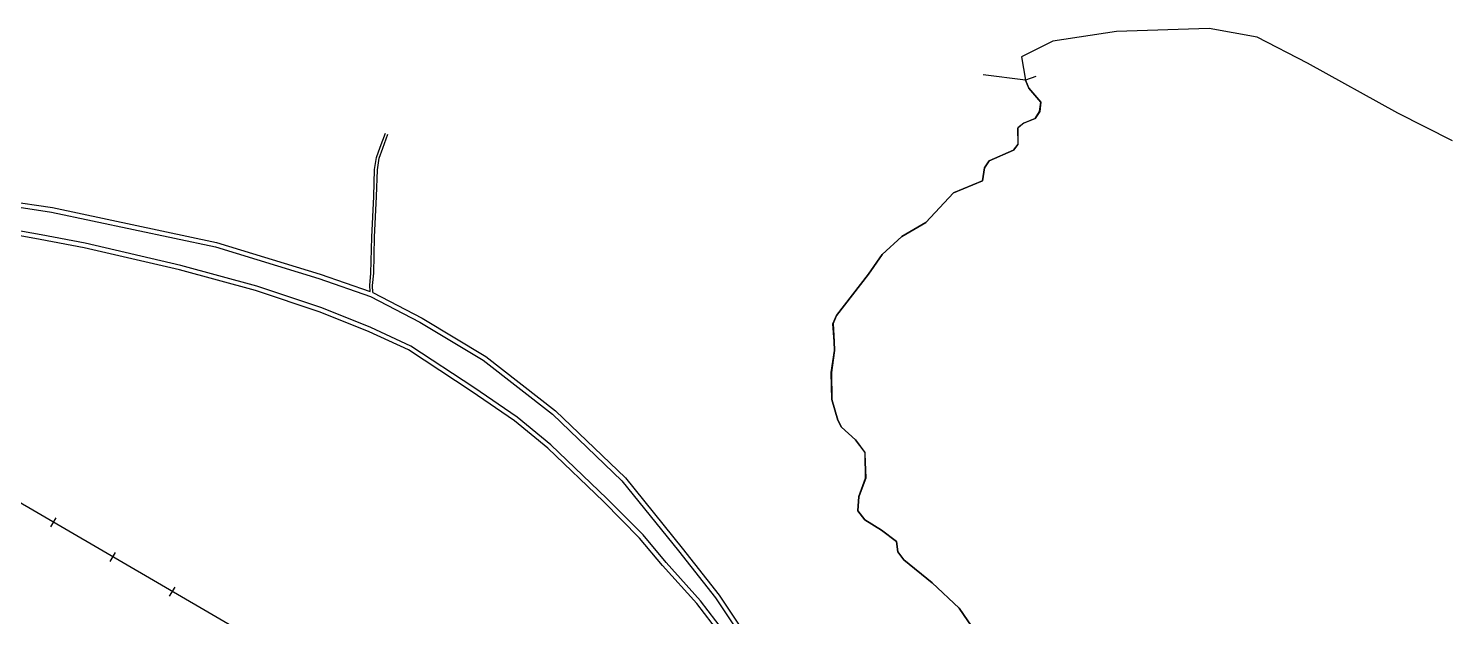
# Model space of a CAD drawing. Header units: inches. Extents: x 2666812 to 2767151, y 580083 to 705712.
# Drawn here: x 2753292 to 2763486, y 597944 to 602156 of the extents above; entities that cross this region are included whole.
import ezdxf

# ---------------------------------------------------------------- set-up
doc = ezdxf.new("R2010")
doc.units = ezdxf.units.IN
doc.header["$MEASUREMENT"] = 0
for name, color, linetype in [('BND-MCD', 42, 'Continuous'), ('HY-SHORE', 5, 'Continuous'), ('PLD-LANDBASE', 252, 'Continuous')]:
    doc.layers.add(name, color=color, linetype=linetype)

# ---------------------------------------------------------------- blocks, each defined once
blk = doc.blocks.new('TIC')
blk.add_line((0, -0.5), (0, 0.5))

msp = doc.modelspace()

# ---------------------------------------------------------------- linework, layer by layer
at = {"layer": 'BND-MCD'}
for points in [[(2763486, 601351), (2763094, 601550), (2762447, 601907), (2762086, 602094), (2761744, 602156), (2761080, 602135), (2760625, 602064), (2760400, 601953), (2760428, 601786), (2760453, 601728), (2760538, 601629), (2760532, 601562), (2760499, 601512), (2760416, 601477), (2760373, 601444), (2760375, 601326), (2760342, 601284), (2760169, 601207), (2760136, 601157), (2760120, 601065), (2759914, 600978), (2759716, 600767), (2759543, 600665), (2759404, 600538), (2759306, 600395), (2759076, 600100), (2759052, 600042), (2759059, 599913), (2759062, 599849), (2759040, 599692), (2759043, 599499), (2759086, 599350), (2759113, 599300), (2759212, 599210), (2759280, 599119), (2759280, 599110), (2759285, 598936), (2759236, 598802), (2759228, 598702), (2759279, 598636), (2759397, 598563), (2759506, 598481), (2759516, 598406), (2759557, 598349), (2759760, 598184), (2759954, 598004), (2760073, 597830)], [(2756276, 596985), (2753075, 598849)]]:
    msp.add_lwpolyline(points, dxfattribs=at)
at = {"layer": 'HY-SHORE'}
for p, q in [((2760428, 601786), (2760127, 601823)), ((2760428, 601786), (2760127, 601823)), ((2760502, 601812), (2760428, 601786)), ((2760502, 601812), (2760428, 601786)), ((2760453, 601728), (2760428, 601786)), ((2760538, 601629), (2760453, 601728)), ((2760530, 601562), (2760538, 601629)), ((2760415, 601477), (2760498, 601512)), ((2760498, 601512), (2760530, 601562)), ((2760374, 601443), (2760415, 601477)), ((2760376, 601327), (2760374, 601443)), ((2760343, 601284), (2760376, 601327)), ((2760136, 601157), (2760169, 601207)), ((2760169, 601207), (2760343, 601284)), ((2760121, 601065), (2760136, 601157)), ((2759913, 600979), (2760121, 601065)), ((2759716, 600767), (2759913, 600979)), ((2759543, 600665), (2759716, 600767)), ((2759403, 600538), (2759543, 600665)), ((2759305, 600395), (2759403, 600538)), ((2759076, 600100), (2759305, 600395)), ((2759051, 600041), (2759076, 600100)), ((2759059, 599913), (2759051, 600041)), ((2759062, 599850), (2759059, 599913)), ((2759039, 599692), (2759062, 599850)), ((2759042, 599499), (2759039, 599692)), ((2759086, 599350), (2759042, 599499)), ((2759112, 599300), (2759086, 599350)), ((2759213, 599210), (2759112, 599300)), ((2759281, 599119), (2759213, 599210)), ((2759281, 599110), (2759281, 599119)), ((2759283, 598936), (2759281, 599110)), ((2759235, 598803), (2759283, 598936)), ((2759228, 598702), (2759235, 598803)), ((2759279, 598637), (2759228, 598702)), ((2759397, 598563), (2759279, 598637)), ((2759506, 598481), (2759397, 598563)), ((2759515, 598406), (2759506, 598481)), ((2759558, 598349), (2759515, 598406)), ((2759760, 598184), (2759558, 598349)), ((2759954, 598003), (2759760, 598184)), ((2760073, 597830), (2759954, 598003))]:
    msp.add_line(p, q, dxfattribs=at)
at = {"layer": 'PLD-LANDBASE'}
for points in [[(2755737, 600273), (2755735, 600316), (2755744, 600404), (2755749, 600660), (2755764, 600953), (2755770, 601145), (2755784, 601231), (2755810, 601305), (2755847, 601407)], [(2755757, 600265), (2755755, 600315), (2755764, 600403), (2755769, 600660), (2755784, 600952), (2755790, 601144), (2755803, 601226), (2755829, 601298), (2755865, 601398)], [(2753137, 600922), (2753463, 600873), (2754639, 600624), (2755380, 600396), (2755737, 600273)], [(2755743, 600013), (2755392, 600154), (2754927, 600310), (2754382, 600459), (2753698, 600617), (2753382, 600678), (2752713, 600798), (2752236, 600876)], [(2755730, 599983), (2755381, 600124), (2754917, 600278), (2754374, 600427), (2753691, 600585), (2753376, 600645), (2752707, 600766), (2752240, 600842)], [(2753132, 600890), (2753457, 600840), (2754631, 600592), (2755370, 600365), (2755741, 600237)], [(2755741, 600237), (2756094, 600053), (2756547, 599779), (2757043, 599393), (2757540, 598915), (2757946, 598414), (2758210, 598078)], [(2755757, 600265), (2756110, 600082), (2756566, 599806), (2757065, 599418), (2757565, 598937), (2757971, 598434), (2758236, 598097)], [(2758403, 597583), (2758296, 597751), (2758077, 598036), (2757831, 598309), (2757667, 598506), (2757408, 598767), (2757009, 599150), (2756771, 599345), (2756462, 599557), (2756013, 599853), (2755730, 599983)], [(2758444, 597580), (2758323, 597769), (2758102, 598057), (2757856, 598331), (2757691, 598529), (2757431, 598790), (2757031, 599174), (2756790, 599372), (2756481, 599584), (2756029, 599881), (2755743, 600013)], [(2758210, 598078), (2758513, 597624)], [(2758236, 598097), (2758540, 597642)]]:
    msp.add_lwpolyline(points, dxfattribs=at)
at = {"layer": 'PLD-LANDBASE', "const_width": 3}
msp.add_lwpolyline([(2752175, 599324), (2753075, 598849), (2756276, 596985)], dxfattribs=at)

# ---------------------------------------------------------------- block references
at = {"layer": 'PLD-LANDBASE'}
for p, xscale, yscale, zscale, rotation in [((2753471, 598618), 75.00000000016666, 75.00000000016666, 75.00000000016666, 329.0065388710718), ((2753897, 598370), 75.00000000018252, 75.00000000018252, 75.00000000018252, 329.0065192609998), ((2754322, 598122), 75.0000000000573, 75.0000000000573, 75.0000000000573, 329.0064996511185)]:
    msp.add_blockref('TIC', p, dxfattribs=dict(at, xscale=xscale, yscale=yscale, zscale=zscale, rotation=rotation))

doc.saveas('drawing.dxf')
